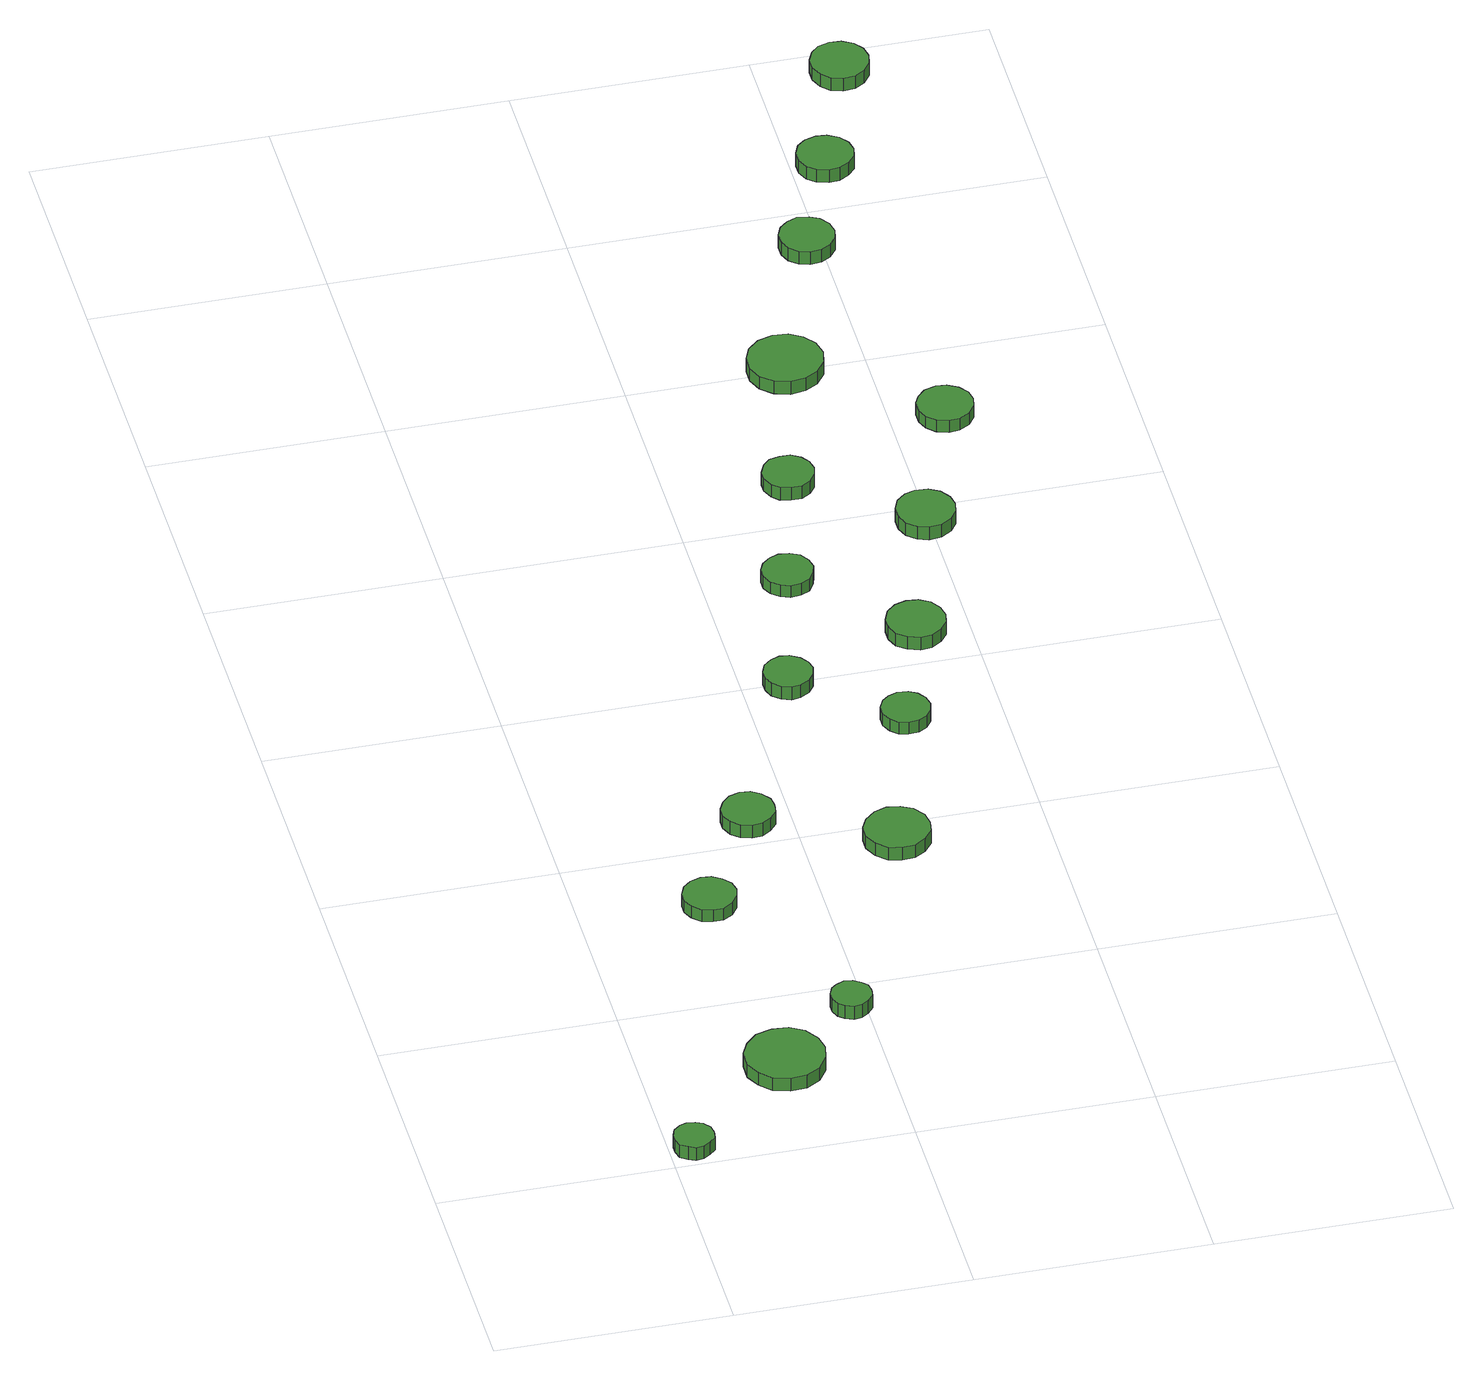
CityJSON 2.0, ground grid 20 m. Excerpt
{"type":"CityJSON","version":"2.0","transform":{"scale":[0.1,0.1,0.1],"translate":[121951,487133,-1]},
"CityObjects":{
"tree1":{"type":"SolitaryVegetationObject","attributes":{"function":"something"},"geometry":[{"type":"MultiSurface","lod":"1","boundaries":[[[0,1,2,3,4,5,6,7,8,9,10,11,12,13,14]],[[15,16,17,18,19,20,21,22,23,24,25,26,27,28,29]],[[0,29,28,1]],[[1,28,27,2]],[[2,27,26,3]],[[3,26,25,4]],[[4,25,24,5]],[[5,24,23,6]],[[6,23,22,7]],[[7,22,21,8]],[[8,21,20,9]],[[9,20,19,10]],[[10,19,18,11]],[[11,18,17,12]],[[12,17,16,13]],[[13,16,15,14]],[[14,15,29,0]]]}]},
"tree2":{"type":"SolitaryVegetationObject","attributes":{"function":"something"},"geometry":[{"type":"MultiSurface","lod":"1","boundaries":[[[30,31,32,33,34,35,36,37,38,39,40,41,42,43,44]],[[45,46,47,48,49,50,51,52,53,54,55,56,57,58,59]],[[30,59,58,31]],[[31,58,57,32]],[[32,57,56,33]],[[33,56,55,34]],[[34,55,54,35]],[[35,54,53,36]],[[36,53,52,37]],[[37,52,51,38]],[[38,51,50,39]],[[39,50,49,40]],[[40,49,48,41]],[[41,48,47,42]],[[42,47,46,43]],[[43,46,45,44]],[[44,45,59,30]]]}]},
"tree3":{"type":"SolitaryVegetationObject","attributes":{"function":"something"},"geometry":[{"type":"MultiSurface","lod":"1","boundaries":[[[60,61,62,63,64,65,66,67,68,69,70,71,72,73,74]],[[75,76,77,78,79,80,81,82,83,84,85,86,87,88,89]],[[60,89,88,61]],[[61,88,87,62]],[[62,87,86,63]],[[63,86,85,64]],[[64,85,84,65]],[[65,84,83,66]],[[66,83,82,67]],[[67,82,81,68]],[[68,81,80,69]],[[69,80,79,70]],[[70,79,78,71]],[[71,78,77,72]],[[72,77,76,73]],[[73,76,75,74]],[[74,75,89,60]]]}]},
"tree4":{"type":"SolitaryVegetationObject","attributes":{"function":"something"},"geometry":[{"type":"MultiSurface","lod":"1","boundaries":[[[90,91,92,93,94,95,96,97,98,99,100,101,102,103,104]],[[105,106,107,108,109,110,111,112,113,114,115,116,117,118,119]],[[90,119,118,91]],[[91,118,117,92]],[[92,117,116,93]],[[93,116,115,94]],[[94,115,114,95]],[[95,114,113,96]],[[96,113,112,97]],[[97,112,111,98]],[[98,111,110,99]],[[99,110,109,100]],[[100,109,108,101]],[[101,108,107,102]],[[102,107,106,103]],[[103,106,105,104]],[[104,105,119,90]]]}]},
"tree5":{"type":"SolitaryVegetationObject","attributes":{"function":"something"},"geometry":[{"type":"MultiSurface","lod":"1","boundaries":[[[120,121,122,123,124,125,126,127,128,129,130,131,132,133,134]],[[135,136,137,138,139,140,141,142,143,144,145,146,147,148,149]],[[120,149,148,121]],[[121,148,147,122]],[[122,147,146,123]],[[123,146,145,124]],[[124,145,144,125]],[[125,144,143,126]],[[126,143,142,127]],[[127,142,141,128]],[[128,141,140,129]],[[129,140,139,130]],[[130,139,138,131]],[[131,138,137,132]],[[132,137,136,133]],[[133,136,135,134]],[[134,135,149,120]]]}]},
"tree6":{"type":"SolitaryVegetationObject","attributes":{"function":"something"},"geometry":[{"type":"MultiSurface","lod":"1","boundaries":[[[150,151,152,153,154,155,156,157,158,159,160,161,162,163,164]],[[165,166,167,168,169,170,171,172,173,174,175,176,177,178,179]],[[150,179,178,151]],[[151,178,177,152]],[[152,177,176,153]],[[153,176,175,154]],[[154,175,174,155]],[[155,174,173,156]],[[156,173,172,157]],[[157,172,171,158]],[[158,171,170,159]],[[159,170,169,160]],[[160,169,168,161]],[[161,168,167,162]],[[162,167,166,163]],[[163,166,165,164]],[[164,165,179,150]]]}]},
"tree7":{"type":"SolitaryVegetationObject","attributes":{"function":"something"},"geometry":[{"type":"MultiSurface","lod":"1","boundaries":[[[180,181,182,183,184,185,186,187,188,189,190,191,192,193,194]],[[195,196,197,198,199,200,201,202,203,204,205,206,207,208,209]],[[180,209,208,181]],[[181,208,207,182]],[[182,207,206,183]],[[183,206,205,184]],[[184,205,204,185]],[[185,204,203,186]],[[186,203,202,187]],[[187,202,201,188]],[[188,201,200,189]],[[189,200,199,190]],[[190,199,198,191]],[[191,198,197,192]],[[192,197,196,193]],[[193,196,195,194]],[[194,195,209,180]]]}]},
"tree8":{"type":"SolitaryVegetationObject","attributes":{"function":"something"},"geometry":[{"type":"MultiSurface","lod":"1","boundaries":[[[210,211,212,213,214,215,216,217,218,219,220,221,222,223,224]],[[225,226,227,228,229,230,231,232,233,234,235,236,237,238,239]],[[210,239,238,211]],[[211,238,237,212]],[[212,237,236,213]],[[213,236,235,214]],[[214,235,234,215]],[[215,234,233,216]],[[216,233,232,217]],[[217,232,231,218]],[[218,231,230,219]],[[219,230,229,220]],[[220,229,228,221]],[[221,228,227,222]],[[222,227,226,223]],[[223,226,225,224]],[[224,225,239,210]]]}]},
"tree9":{"type":"SolitaryVegetationObject","attributes":{"function":"something"},"geometry":[{"type":"MultiSurface","lod":"1","boundaries":[[[240,241,242,243,244,245,246,247,248,249,250,251,252,253,254]],[[255,256,257,258,259,260,261,262,263,264,265,266,267,268,269]],[[240,269,268,241]],[[241,268,267,242]],[[242,267,266,243]],[[243,266,265,244]],[[244,265,264,245]],[[245,264,263,246]],[[246,263,262,247]],[[247,262,261,248]],[[248,261,260,249]],[[249,260,259,250]],[[250,259,258,251]],[[251,258,257,252]],[[252,257,256,253]],[[253,256,255,254]],[[254,255,269,240]]]}]},
"tree10":{"type":"SolitaryVegetationObject","attributes":{"function":"something"},"geometry":[{"type":"MultiSurface","lod":"1","boundaries":[[[270,271,272,273,274,275,276,277,278,279,280,281,282,283,284]],[[285,286,287,288,289,290,291,292,293,294,295,296,297,298,299]],[[270,299,298,271]],[[271,298,297,272]],[[272,297,296,273]],[[273,296,295,274]],[[274,295,294,275]],[[275,294,293,276]],[[276,293,292,277]],[[277,292,291,278]],[[278,291,290,279]],[[279,290,289,280]],[[280,289,288,281]],[[281,288,287,282]],[[282,287,286,283]],[[283,286,285,284]],[[284,285,299,270]]]}]},
"tree11":{"type":"SolitaryVegetationObject","attributes":{"function":"something"},"geometry":[{"type":"MultiSurface","lod":"1","boundaries":[[[300,301,302,303,304,305,306,307,308,309,310,311,312,313,314]],[[315,316,317,318,319,320,321,322,323,324,325,326,327,328,329]],[[300,329,328,301]],[[301,328,327,302]],[[302,327,326,303]],[[303,326,325,304]],[[304,325,324,305]],[[305,324,323,306]],[[306,323,322,307]],[[307,322,321,308]],[[308,321,320,309]],[[309,320,319,310]],[[310,319,318,311]],[[311,318,317,312]],[[312,317,316,313]],[[313,316,315,314]],[[314,315,329,300]]]}]},
"tree12":{"type":"SolitaryVegetationObject","attributes":{"function":"something"},"geometry":[{"type":"MultiSurface","lod":"1","boundaries":[[[330,331,332,333,334,335,336,337,338,339,340,341,342,343,344]],[[345,346,347,348,349,350,351,352,353,354,355,356,357,358,359]],[[330,359,358,331]],[[331,358,357,332]],[[332,357,356,333]],[[333,356,355,334]],[[334,355,354,335]],[[335,354,353,336]],[[336,353,352,337]],[[337,352,351,338]],[[338,351,350,339]],[[339,350,349,340]],[[340,349,348,341]],[[341,348,347,342]],[[342,347,346,343]],[[343,346,345,344]],[[344,345,359,330]]]}]},
"tree13":{"type":"SolitaryVegetationObject","attributes":{"function":"something"},"geometry":[{"type":"MultiSurface","lod":"1","boundaries":[[[360,361,362,363,364,365,366,367,368,369,370,371,372,373,374]],[[375,376,377,378,379,380,381,382,383,384,385,386,387,388,389]],[[360,389,388,361]],[[361,388,387,362]],[[362,387,386,363]],[[363,386,385,364]],[[364,385,384,365]],[[365,384,383,366]],[[366,383,382,367]],[[367,382,381,368]],[[368,381,380,369]],[[369,380,379,370]],[[370,379,378,371]],[[371,378,377,372]],[[372,377,376,373]],[[373,376,375,374]],[[374,375,389,360]]]}]},
"tree14":{"type":"SolitaryVegetationObject","attributes":{"function":"something"},"geometry":[{"type":"MultiSurface","lod":"1","boundaries":[[[390,391,392,393,394,395,396,397,398,399,400,401,402,403,404]],[[405,406,407,408,409,410,411,412,413,414,415,416,417,418,419]],[[390,419,418,391]],[[391,418,417,392]],[[392,417,416,393]],[[393,416,415,394]],[[394,415,414,395]],[[395,414,413,396]],[[396,413,412,397]],[[397,412,411,398]],[[398,411,410,399]],[[399,410,409,400]],[[400,409,408,401]],[[401,408,407,402]],[[402,407,406,403]],[[403,406,405,404]],[[404,405,419,390]]]}]},
"tree15":{"type":"SolitaryVegetationObject","attributes":{"function":"something"},"geometry":[{"type":"MultiSurface","lod":"1","boundaries":[[[420,421,422,423,424,425,426,427,428,429,430,431,432,433,434]],[[435,436,437,438,439,440,441,442,443,444,445,446,447,448,449]],[[420,449,448,421]],[[421,448,447,422]],[[422,447,446,423]],[[423,446,445,424]],[[424,445,444,425]],[[425,444,443,426]],[[426,443,442,427]],[[427,442,441,428]],[[428,441,440,429]],[[429,440,439,430]],[[430,439,438,431]],[[431,438,437,432]],[[432,437,436,433]],[[433,436,435,434]],[[434,435,449,420]]]}]},
"tree16":{"type":"SolitaryVegetationObject","attributes":{"function":"something"},"geometry":[{"type":"MultiSurface","lod":"1","boundaries":[[[450,451,452,453,454,455,456,457,458,459,460,461,462,463,464]],[[465,466,467,468,469,470,471,472,473,474,475,476,477,478,479]],[[450,479,478,451]],[[451,478,477,452]],[[452,477,476,453]],[[453,476,475,454]],[[454,475,474,455]],[[455,474,473,456]],[[456,473,472,457]],[[457,472,471,458]],[[458,471,470,459]],[[459,470,469,460]],[[460,469,468,461]],[[461,468,467,462]],[[462,467,466,463]],[[463,466,465,464]],[[464,465,479,450]]]}]},
"tree17":{"type":"SolitaryVegetationObject","attributes":{"function":"something"},"geometry":[{"type":"MultiSurface","lod":"1","boundaries":[[[480,481,482,483,484,485,486,487,488,489,490,491,492,493,494]],[[495,496,497,498,499,500,501,502,503,504,505,506,507,508,509]],[[480,509,508,481]],[[481,508,507,482]],[[482,507,506,483]],[[483,506,505,484]],[[484,505,504,485]],[[485,504,503,486]],[[486,503,502,487]],[[487,502,501,488]],[[488,501,500,489]],[[489,500,499,490]],[[490,499,498,491]],[[491,498,497,492]],[[492,497,496,493]],[[493,496,495,494]],[[494,495,509,480]]]}]}
},
"vertices":[
[37,20,25],[36,27,25],[31,33,25],[25,36,25],[18,37,25],[12,35,25],[6,30,25],[4,24,25],[4,17,25],[6,10,25],[12,6,25],[18,3,25],[25,4,25],[31,8,25],[36,13,25],[36,13,12],[31,8,12],[25,4,12],[18,3,12],[12,6,12],[6,10,12],[4,17,12],[4,24,12],[6,30,12],[12,35,12],[18,37,12],[25,36,12],[31,33,12],[36,27,12],[37,20,12],
[151,108,25],[148,121,25],[140,133,25],[128,140,25],[114,141,25],[100,137,25],[90,127,25],[84,115,25],[84,100,25],[90,88,25],[100,78,25],[114,74,25],[128,75,25],[140,82,25],[148,94,25],[148,94,12],[140,82,12],[128,75,12],[114,74,12],[100,78,12],[90,88,12],[84,100,12],[84,115,12],[90,127,12],[100,137,12],[114,141,12],[128,140,12],[140,133,12],[148,121,12],[151,108,12],
[130,327,25],[128,336,25],[122,343,25],[114,348,25],[105,349,25],[96,346,25],[89,340,25],[85,331,25],[85,322,25],[89,314,25],[96,307,25],[105,305,25],[114,305,25],[122,310,25],[128,318,25],[128,318,13],[122,310,13],[114,305,13],[105,305,13],[96,307,13],[89,314,13],[85,322,13],[85,331,13],[89,340,13],[96,346,13],[105,349,13],[114,348,13],[122,343,13],[128,336,13],[130,327,13],
[205,172,25],[204,179,25],[199,184,25],[193,188,25],[186,189,25],[179,186,25],[174,182,25],[171,175,25],[171,168,25],[174,161,25],[179,157,25],[186,154,25],[193,155,25],[199,159,25],[204,165,25],[204,165,12],[199,159,12],[193,155,12],[186,154,12],[179,157,12],[174,161,12],[171,168,12],[171,175,12],[174,182,12],[179,186,12],[186,189,12],[193,188,12],[199,184,12],[204,179,12],[205,172,12],
[185,424,28],[184,433,28],[178,441,28],[170,446,28],[161,447,28],[152,444,28],[145,437,28],[141,429,28],[141,420,28],[145,411,28],[152,405,28],[161,402,28],[170,403,28],[178,408,28],[184,415,28],[184,415,15],[178,408,15],[170,403,15],[161,402,15],[152,405,15],[145,411,15],[141,420,15],[141,429,15],[145,437,15],[152,444,15],[161,447,15],[170,446,15],[178,441,15],[184,433,15],[185,424,15],
[302,371,29],[300,382,29],[293,392,29],[283,397,29],[272,399,29],[261,395,29],[252,387,29],[247,377,29],[247,366,29],[252,355,29],[261,347,29],[272,344,29],[283,345,29],[293,351,29],[300,360,29],[300,360,16],[293,351,16],[283,345,16],[272,344,16],[261,347,16],[252,355,16],[247,366,16],[247,377,16],[252,387,16],[261,395,16],[272,399,16],[283,397,16],[293,392,16],[300,382,16],[302,371,16],
[258,593,28],[256,601,28],[251,608,28],[243,613,28],[235,614,28],[227,611,28],[220,605,28],[217,597,28],[217,589,28],[220,581,28],[227,575,28],[235,572,28],[243,573,28],[251,578,28],[256,585,28],[256,585,15],[251,578,15],[243,573,15],[235,572,15],[227,575,15],[220,581,15],[217,589,15],[217,597,15],[220,605,15],[227,611,15],[235,614,15],[243,613,15],[251,608,15],[256,601,15],[258,593,15],
[339,523,29],[337,532,29],[332,539,29],[325,543,29],[316,544,29],[308,541,29],[302,536,29],[298,528,29],[298,519,29],[302,511,29],[308,505,29],[316,503,29],[325,504,29],[332,508,29],[337,515,29],[337,515,17],[332,508,17],[325,504,17],[316,503,17],[308,505,17],[302,511,17],[298,519,17],[298,528,17],[302,536,17],[308,541,17],[316,544,17],[325,543,17],[332,539,17],[337,532,17],[339,523,17],
[291,728,24],[289,737,24],[284,745,24],[276,749,24],[267,750,24],[259,747,24],[252,741,24],[248,733,24],[248,724,24],[252,716,24],[259,710,24],[267,707,24],[276,708,24],[284,712,24],[289,720,24],[289,720,12],[284,712,12],[276,708,12],[267,707,12],[259,710,12],[252,716,12],[248,724,12],[248,733,12],[252,741,12],[259,747,12],[267,750,12],[276,749,12],[284,745,12],[289,737,12],[291,728,12],
[380,641,24],[378,651,24],[372,660,24],[363,665,24],[353,666,24],[343,663,24],[335,656,24],[331,646,24],[331,636,24],[335,626,24],[343,620,24],[353,616,24],[363,617,24],[372,623,24],[378,631,24],[378,631,11],[372,623,11],[363,617,11],[353,616,11],[343,620,11],[335,626,11],[331,636,11],[331,646,11],[335,656,11],[343,663,11],[353,666,11],[363,665,11],[372,660,11],[378,651,11],[380,641,11],
[322,854,24],[320,863,24],[315,870,24],[307,875,24],[298,875,24],[289,873,24],[283,867,24],[279,858,24],[279,850,24],[283,841,24],[289,835,24],[298,833,24],[307,833,24],[315,838,24],[320,845,24],[320,845,11],[315,838,11],[307,833,11],[298,833,11],[289,835,11],[283,841,11],[279,850,11],[279,858,11],[283,867,11],[289,873,11],[298,875,11],[307,875,11],[315,870,11],[320,863,11],[322,854,11],
[363,992,31],[360,1005,31],[352,1015,31],[341,1022,31],[328,1023,31],[315,1019,31],[305,1010,31],[300,998,31],[300,985,31],[305,973,31],[315,964,31],[328,960,31],[341,962,31],[352,968,31],[360,979,31],[360,979,18],[352,968,18],[341,962,18],[328,960,18],[315,964,18],[305,973,18],[300,985,18],[300,998,18],[305,1010,18],[315,1019,18],[328,1023,18],[341,1022,18],[352,1015,18],[360,1005,18],[363,992,18],
[422,781,24],[420,791,24],[414,800,24],[405,805,24],[394,806,24],[385,803,24],[377,796,24],[373,786,24],[373,776,24],[377,766,24],[385,759,24],[394,756,24],[405,757,24],[414,763,24],[420,771,24],[420,771,11],[414,763,11],[405,757,11],[394,756,11],[385,759,11],[377,766,11],[373,776,11],[373,786,11],[377,796,11],[385,803,11],[394,806,11],[405,805,11],[414,800,11],[420,791,11],[422,781,11],
[468,909,27],[466,918,27],[460,926,27],[451,931,27],[442,932,27],[432,929,27],[425,922,27],[421,914,27],[421,904,27],[425,895,27],[432,888,27],[442,885,27],[451,886,27],[460,891,27],[466,899,27],[466,899,15],[460,891,15],[451,886,15],[442,885,15],[432,888,15],[425,895,15],[421,904,15],[421,914,15],[425,922,15],[432,929,15],[442,932,15],[451,931,15],[460,926,15],[466,918,15],[468,909,15],
[410,1147,30],[408,1157,30],[402,1165,30],[394,1169,30],[384,1171,30],[375,1167,30],[368,1161,30],[364,1152,30],[364,1142,30],[368,1133,30],[375,1127,30],[384,1124,30],[394,1125,30],[402,1130,30],[408,1138,30],[408,1138,17],[402,1130,17],[394,1125,17],[384,1124,17],[375,1127,17],[368,1133,17],[364,1142,17],[364,1152,17],[368,1161,17],[375,1167,17],[384,1171,17],[394,1169,17],[402,1165,17],[408,1157,17],[410,1147,17],
[452,1256,24],[450,1265,24],[444,1273,24],[435,1278,24],[426,1279,24],[416,1276,24],[409,1270,24],[405,1261,24],[405,1251,24],[409,1242,24],[416,1236,24],[426,1233,24],[435,1234,24],[444,1239,24],[450,1246,24],[450,1246,11],[444,1239,11],[435,1234,11],[426,1233,11],[416,1236,11],[409,1242,11],[405,1251,11],[405,1261,11],[409,1270,11],[416,1276,11],[426,1279,11],[435,1278,11],[444,1273,11],[450,1265,11],[452,1256,11],
[493,1374,23],[491,1384,23],[485,1392,23],[476,1397,23],[466,1398,23],[456,1395,23],[449,1388,23],[445,1379,23],[445,1369,23],[449,1359,23],[456,1352,23],[466,1349,23],[476,1350,23],[485,1355,23],[491,1364,23],[491,1364,10],[485,1355,10],[476,1350,10],[466,1349,10],[456,1352,10],[449,1359,10],[445,1369,10],[445,1379,10],[449,1388,10],[456,1395,10],[466,1398,10],[476,1397,10],[485,1392,10],[491,1384,10],[493,1374,10]
]}
